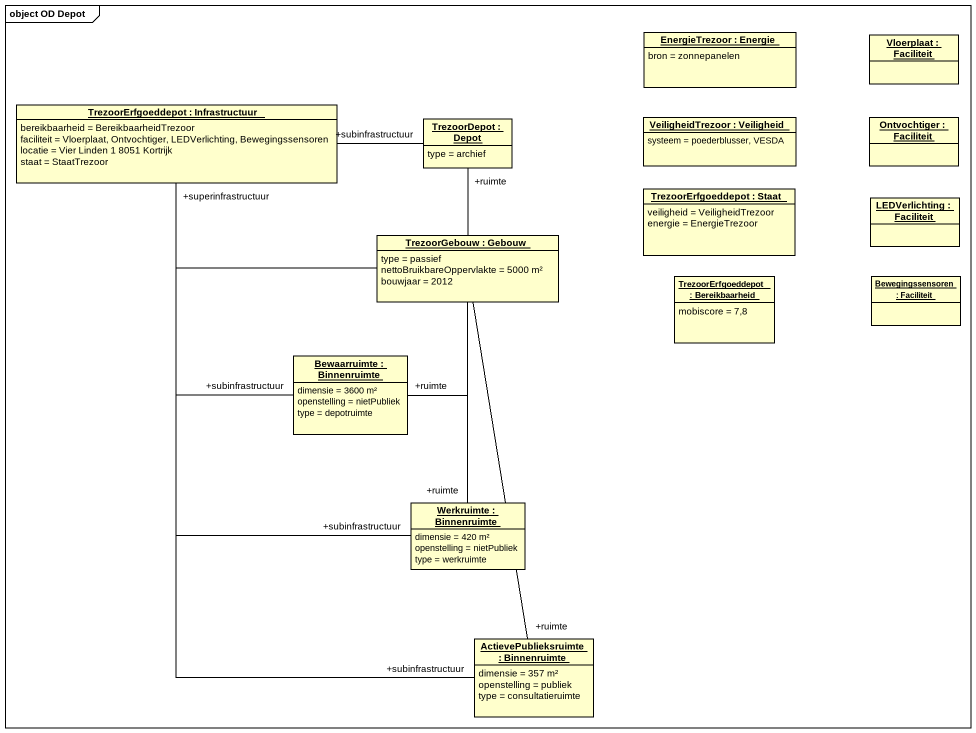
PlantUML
@startuml
mainframe object OD Depot
hide circle
hide empty members
object "EnergieTrezoor : Energie" as EnergieTrezoor {
  bron = zonnepanelen
}
object "Vloerplaat : Faciliteit" as Vloerplaat
object "TrezoorErfgoeddepot : Infrastructuur" as TrezoorErfgoeddepot {
  bereikbaarheid = BereikbaarheidTrezoor
  faciliteit = Vloerplaat, Ontvochtiger, LEDVerlichting, Bewegingssensoren
  locatie = Vier Linden 1 8051 Kortrijk
  staat = StaatTrezoor
}
object "TrezoorDepot : Depot" as TrezoorDepot {
  type = archief
}
object "VeiligheidTrezoor : Veiligheid" as VeiligheidTrezoor {
  systeem = poederblusser, VESDA
}
object "Ontvochtiger : Faciliteit" as Ontvochtiger
object "TrezoorErfgoeddepot : Staat" as TrezoorErfgoeddepot_2 {
  veiligheid = VeiligheidTrezoor
  energie = EnergieTrezoor
}
object "LEDVerlichting : Faciliteit" as LEDVerlichting
object "TrezoorGebouw : Gebouw" as TrezoorGebouw {
  type = passief
  nettoBruikbareOppervlakte = 5000 m²
  bouwjaar = 2012
}
object "TrezoorErfgoeddepot : Bereikbaarheid" as TrezoorErfgoeddepot_3 {
  mobiscore = 7,8
}
object "Bewegingssensoren : Faciliteit" as Bewegingssensoren
object "Bewaarruimte : Binnenruimte" as Bewaarruimte {
  dimensie = 3600 m²
  openstelling = nietPubliek
  type = depotruimte
}
object "Werkruimte : Binnenruimte" as Werkruimte {
  dimensie = 420 m²
  openstelling = nietPubliek
  type = werkruimte
}
object "ActievePublieksruimte : Binnenruimte" as ActievePublieksruimte {
  dimensie = 357 m²
  openstelling = publiek
  type = consultatieruimte
}
TrezoorDepot "+subinfrastructuur" -left- TrezoorErfgoeddepot
TrezoorDepot "+ruimte" -- TrezoorGebouw
TrezoorGebouw -left- TrezoorErfgoeddepot
Bewaarruimte "+subinfrastructuur" -up- "+superinfrastructuur" TrezoorErfgoeddepot
Bewaarruimte "+ruimte" -up- TrezoorGebouw
Werkruimte "+subinfrastructuur" -up- TrezoorErfgoeddepot
Werkruimte "+ruimte" -up- TrezoorGebouw
ActievePublieksruimte "+subinfrastructuur" -up- TrezoorErfgoeddepot
ActievePublieksruimte "+ruimte" -up- TrezoorGebouw
@enduml
